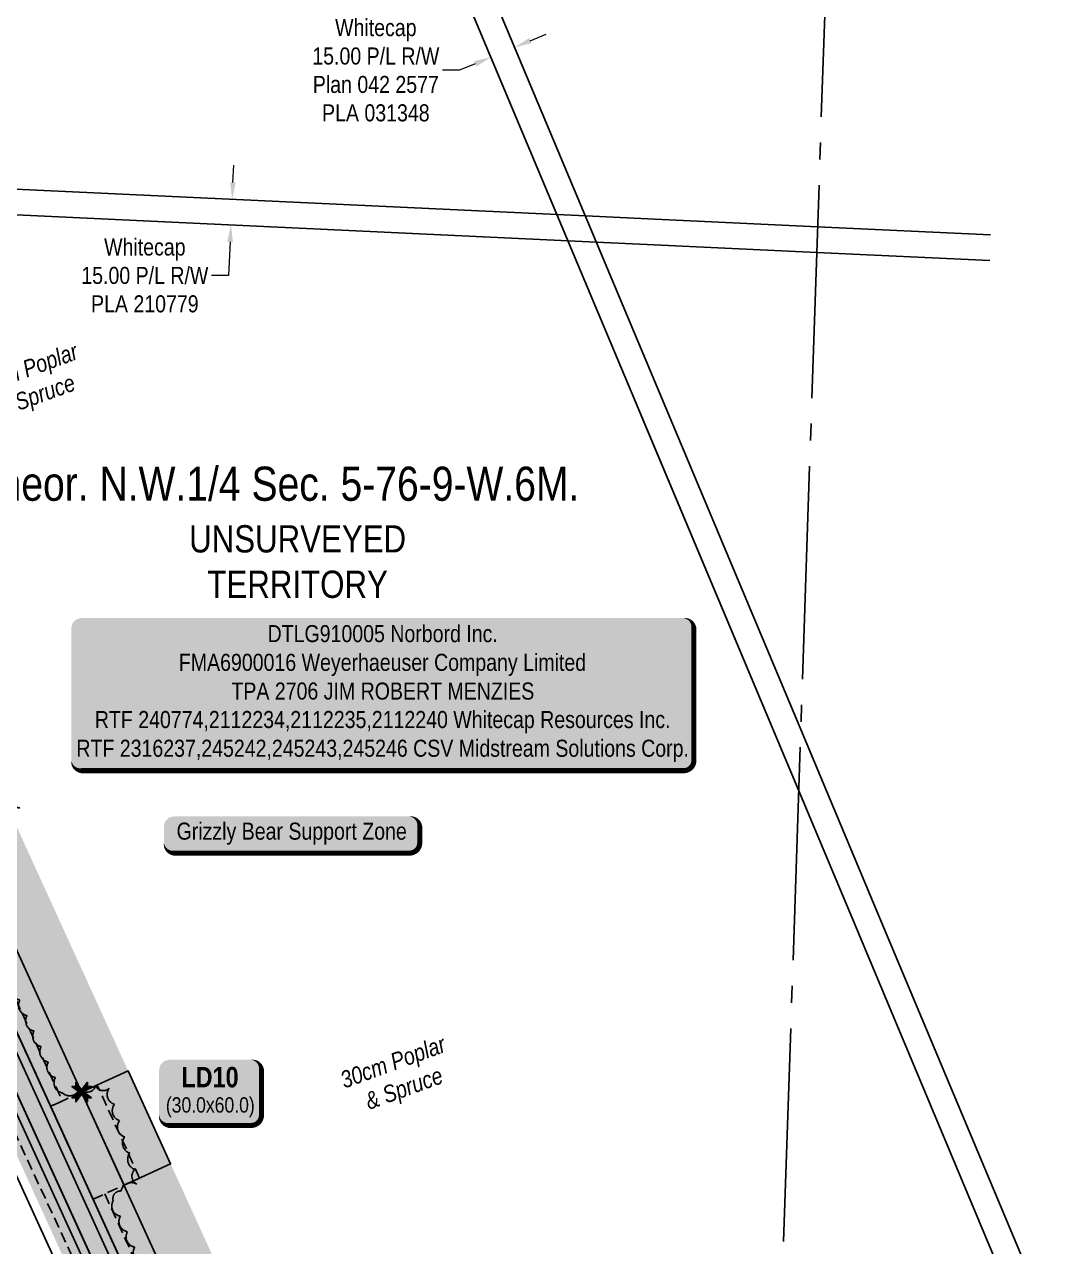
# Model space of a CAD drawing. Extents: x 347027 to 352250, y 6156875 to 6165050.
# Drawn here: x 350841 to 351452, y 6159212 to 6159929 of the extents above; entities that cross this region are included whole.
import ezdxf
from ezdxf.enums import TextEntityAlignment as Align

# ---------------------------------------------------------------- set-up
doc = ezdxf.new("R2010")
doc.units = 0
doc.header["$LTSCALE"] = 5
doc.header["$PDSIZE"] = 20
for name, pattern in [('0', [1, 1, 0]), ('foc-QUARTERLINE', [33, 25, -3, 2, -3]), ('HIDDEN2', [1.875, 1.25, -0.625]), ('UG_PIPE', [1.875, 1.25, -0.625])]:
    doc.linetypes.add(name, pattern=pattern)
doc.layers.get('Defpoints').update_dxf_attribs({"color": 9})
for name, color, linetype in [('AS-PIPE-UG', 44, 'UG_PIPE'), ('AS-SURFACE IMPACT', 7, 'Continuous'), ('AS-WILDLIFE-BLOCK', 131, 'Continuous'), ('C-RW', 13, 'Continuous'), ('C-SYMBOL', 7, 'Continuous'), ('F-RW', 190, 'Continuous'), ('L-MON', 1, 'Continuous'), ('L-QSEC', 8, 'foc-QUARTERLINE'), ('L-UNS-T', 3, 'Continuous'), ('P-BUFFER-H 30m', 51, 'Continuous'), ('P-PROPOSED', 10, 'Continuous'), ('P-PROPOSED-H', 21, 'Continuous'), ('P-TEMP-BLOCKS', 250, 'Continuous'), ('P-TEMP-H', 41, 'Continuous'), ('P-TEMP_LOG DECK', 46, 'Continuous'), ('P-WORKAREA', 113, 'Continuous'), ('P-WORKAREA-H', 111, 'Continuous'), ('T-BUSH', 110, '0'), ('T-BUSH-T', 110, 'Continuous'), ('T-EXISTING TFA', 220, 'HIDDEN2')]:
    doc.layers.add(name, color=color, linetype=linetype)
doc.layers.add('F-RW-T', color=190, linetype='Continuous', lineweight=9)
doc.styles.add('100L', font='ARIALN.TTF', dxfattribs={"height": 11})
doc.styles.add('175L', font='ARIALN.TTF', dxfattribs={"height": 20})
doc.styles.add('80', font='ARIALN.TTF', dxfattribs={"height": 10})
doc.styles.add('80CG', font='ARIALN.TTF', dxfattribs={"height": 10})
doc.styles.add('80L', font='ARIALN.TTF', dxfattribs={"height": 10})
doc.styles.add('BOLD', font='ARIALNB.TTF')
doc.dimstyles.new('Compass 5 000', dxfattribs={"dimscale": 5, "dimtxt": 9, "dimasz": 2, "dimexe": 0.2, "dimexo": 0.0625, "dimgap": 0.5, "dimtad": 0, "dimtih": 1, "dimtoh": 1, "dimzin": 0, "dimdsep": 46, "dimtxsty": '80CG', "dimcen": 0.1, "dimse1": 1, "dimse2": 1, "dimclrd": 256, "dimclrt": 256, "dimaunit": 1, "dimadec": 4, "dimazin": 0, "dimtfac": 0.06, "dimtofl": 0, "dimtmove": 0, "dimatfit": 1, "dimfxl": 0.2, "dimtolj": 1, "dimtzin": 0, "dimlwd": -1, "dimarcsym": 0})

# ---------------------------------------------------------------- blocks, each defined once
blk = doc.blocks.new('*U23')
h = blk.add_hatch(color=255)
edge = h.paths.add_edge_path()
edge.add_line((-69, -11.5), (69, -11.5))
edge.add_arc((69, -5.5), 6, 270, 360)
edge.add_line((75, -5.5), (75, 4))
edge.add_arc((69, 4), 6, 0, 90)
edge.add_line((69, 10), (-69, 10))
edge.add_arc((-69, 4), 6, 90, 180)
edge.add_line((-75, 4), (-75, -5.5))
edge.add_arc((-69, -5.5), 6, 180, 270)
at = {"color": 131, "flags": 128}
blk.add_lwpolyline([(-69, -11.5, 3, 3, 0), (69, -11.5, 3, 3, 0.414214), (75, -5.5, 3, 3, 0), (75, 4, 3, 0, 0.414214), (69, 10, 0, 0, 0), (-69, 10, 0, 0, 0.414214), (-75, 4, 0, 0, 0), (-75, -5.5, 0, 3, 0.414214)], format="xyseb", close=True, dxfattribs=at)
at = {"color": 131, "style": '80'}
blk.add_attdef('ENTER_TEXT_001', (-35.99, -5), '', height=10, dxfattribs=at)
blk = doc.blocks.new('*U35')
h = blk.add_hatch(color=255)
edge = h.paths.add_edge_path()
edge.add_line((-176.5, -45.5), (176.5, -45.5))
edge.add_arc((176.5, -39.5), 6, 270, 360)
edge.add_line((182.5, -39.5), (182.5, 38))
edge.add_arc((176.5, 38), 6, 0, 90)
edge.add_line((176.5, 44), (-176.5, 44))
edge.add_arc((-176.5, 38), 6, 90, 180)
edge.add_line((-182.5, 38), (-182.5, -39.5))
edge.add_arc((-176.5, -39.5), 6, 180, 270)
at = {"color": 44, "flags": 128}
blk.add_lwpolyline([(-176.5, -45.5, 3, 3, 0), (176.5, -45.5, 3, 3, 0.414214), (182.5, -39.5, 3, 3, 0), (182.5, 38, 3, 0, 0.414214), (176.5, 44, 0, 0, 0), (-176.5, 44, 0, 0, 0.414214), (-182.5, 38, 0, 0, 0), (-182.5, -39.5, 0, 3, 0.414214)], format="xyseb", close=True, dxfattribs=at)
at = {"color": 44, "style": '80'}
blk.add_attdef('ENTER_TEXT_001', (-35.99, -5), '', height=10, dxfattribs=at)
blk = doc.blocks.new('*D53')
at = {"layer": 'Defpoints', "color": 0, "transparency": 16777216}
for p in [(351128.57, 6159915.76), (351131.34, 6159909.15), (351117.51, 6159903.35)]:
    blk.add_point(p, dxfattribs=at)
at = {"layer": 'F-RW-T', "transparency": 16777216}
for p, q in [((351137.79, 6159919.63), (351147.01, 6159923.49)), ((351096.29, 6159902.23), (351086.29, 6159902.23)), ((351105.51, 6159906.1), (351096.29, 6159902.23))]:
    blk.add_line(p, q, dxfattribs=at)
for points in [[(351137.15, 6159921.16), (351138.43, 6159918.09), (351128.57, 6159915.76)], [(351104.87, 6159907.63), (351106.16, 6159904.56), (351114.74, 6159909.96)]]:
    blk.add_solid(points, dxfattribs=at)
at = {"layer": 'F-RW-T', "transparency": 16777216, "insert": (351047.21, 6159902.23), "char_height": 10, "attachment_point": 5, "style": '80CG'}
blk.add_mtext('\\A1;Whitecap\\P15.00 P/L R/W\\PPlan 042 2577\\PPLA 031348', dxfattribs=at)
blk = doc.blocks.new('*D58')
at = {"layer": 'Defpoints', "color": 0, "transparency": 16777216}
for p in [(351044.2, 6159822.72), (350962.25, 6159811.54), (351043.5, 6159807.72)]:
    blk.add_point(p, dxfattribs=at)
at = {"layer": 'F-RW-T', "transparency": 16777216}
for p, q in [((350963.43, 6159836.52), (350963.89, 6159846.51)), ((350961.78, 6159801.55), (350960.86, 6159781.85)), ((350960.86, 6159781.85), (350950.86, 6159781.85))]:
    blk.add_line(p, q, dxfattribs=at)
for points in [[(350961.76, 6159836.6), (350965.09, 6159836.45), (350962.96, 6159826.54)], [(350960.12, 6159801.63), (350963.45, 6159801.47), (350962.25, 6159811.54)]]:
    blk.add_solid(points, dxfattribs=at)
at = {"layer": 'F-RW-T', "transparency": 16777216, "insert": (350911.77, 6159781.85), "char_height": 10, "attachment_point": 5, "style": '80CG'}
blk.add_mtext('\\A1;Whitecap\\P15.00 P/L R/W\\PPLA 210779', dxfattribs=at)
blk = doc.blocks.new('TEMP')
h = blk.add_hatch(color=255)
h.dxf.hatch_style = 1
h.paths.add_polyline_path([(-1.15, -0.67), (-0.67, -0.67), (-0.67, -1.15), (0, -0.25), (0.67, -1.15), (0.67, -0.67), (1.15, -0.67), (0.25, 0), (1.15, 0.67), (0.67, 0.67), (0.67, 1.15), (0, 0.25), (-0.67, 1.15), (-0.67, 0.67), (-1.15, 0.67), (-0.25, 0)])
h = blk.add_hatch(color=1)
h.dxf.hatch_style = 1
h.paths.add_polyline_path([(-0.06, 0), (0.57, -0.85), (0.57, -0.36), (0, 0.06), (-0.85, -0.57), (-0.36, -0.57), (0.06, 0), (-0.57, 0.85), (-0.57, 0.36), (0, -0.06), (0.85, 0.57), (0.36, 0.57)])
at = {"color": 1}
for p, q in [((-0.08, 0), (0.08, 0)), ((0, 0.08), (0, -0.08))]:
    blk.add_line(p, q, dxfattribs=at)
at = {"color": 255, "flags": 128}
blk.add_lwpolyline([(-0.25, 0), (-1.15, 0.67), (-0.67, 0.67), (-0.67, 1.15), (0, 0.25), (0.67, 1.15), (0.67, 0.67), (1.15, 0.67), (0.25, 0), (1.15, -0.67), (0.67, -0.67), (0.67, -1.15), (0, -0.25), (-0.67, -1.15), (-0.67, -0.67), (-1.15, -0.67)], close=True, dxfattribs=at)
at = {"color": 1, "flags": 128}
blk.add_lwpolyline([(-0.08, 0), (-0.85, 0.57), (-0.57, 0.57), (-0.57, 0.85), (0, 0.08), (0.57, 0.85), (0.57, 0.57), (0.85, 0.57), (0.08, 0), (0.85, -0.57), (0.57, -0.57), (0.57, -0.85), (0, -0.08), (-0.57, -0.85), (-0.57, -0.57), (-0.85, -0.57)], close=True, dxfattribs=at)
blk = doc.blocks.new('*U178')
h = blk.add_hatch(color=191)
edge = h.paths.add_edge_path()
edge.add_line((-24, -20), (24, -20))
edge.add_arc((24, -14), 6, 270, 360)
edge.add_line((30, -14), (30, 12.5))
edge.add_arc((24, 12.5), 6, 0, 90)
edge.add_line((24, 18.5), (-24, 18.5))
edge.add_arc((-24, 12.5), 6, 90, 180)
edge.add_line((-30, 12.5), (-30, -14))
edge.add_arc((-24, -14), 6, 180, 270)
at = {"color": 250, "flags": 128}
blk.add_lwpolyline([(-24, -20, 3, 3, 0), (24, -20, 3, 3, 0.414214), (30, -14, 3, 3, 0), (30, 12.5, 3, 0, 0.414214), (24, 18.5, 0, 0, 0), (-24, 18.5, 0, 0, 0.414214), (-30, 12.5, 0, 0, 0), (-30, -14, 0, 3, 0.414214)], format="xyseb", close=True, dxfattribs=at)
at = {"flags": 128}
blk.add_lwpolyline([(-24.63, -14.8, 0, 7.5, 0), (0, 0, 0, 0, 0)], format="xyseb", dxfattribs=at)
at = {"color": 250}
for tag, p, height, style in [('TEMP_AREA_W1_001', (-9.21, 2.24), 12, 'BOLD'), ('ENTER_TEXT_001', (-30.66, -12.47), 9, '80')]:
    blk.add_attdef(tag, p, '', height=height, dxfattribs=dict(at, style=style))

msp = doc.modelspace()

# ---------------------------------------------------------------- hatches: boundary and pattern name
at = {"layer": 'P-BUFFER-H 30m'}
h = msp.add_hatch(color=256, dxfattribs=at)
h.dxf.hatch_style = 1
edge = h.paths.add_edge_path()
edge.add_line((350561.679, 6159856.31), (350365.971, 6160285.611))
edge.add_line((350365.971, 6160285.611), (350220.064, 6160604.78))
edge.add_line((350220.064, 6160604.78), (350183.732, 6160605.048))
edge.add_arc((350183.953, 6160635.039), 29.992, 204.532629, 269.57728, ccw=False)
edge.add_line((350156.668, 6160622.586), (350114.564, 6160714.837))
edge.add_line((350114.564, 6160714.837), (349783.39, 6160716.713))
edge.add_arc((349766.947, 6160741.796), 29.992, 269.674035, 303.246523, ccw=False)
edge.add_line((349766.776, 6160711.805), (349618.728, 6160712.647))
edge.add_arc((349618.898, 6160742.639), 29.992, 216.846165, 269.674035, ccw=False)
edge.add_line((349594.897, 6160724.653), (349508.141, 6160840.428))
edge.add_line((349508.141, 6160840.428), (349357.079, 6160871.781))
edge.add_arc((349363.174, 6160901.148), 29.992, 207.256048, 258.274614, ccw=False)
edge.add_line((349336.512, 6160887.412), (348991.208, 6161557.689))
edge.add_arc((349017.87, 6161571.424), 29.992, 178.729833, 207.256048, ccw=False)
edge.add_line((348987.885, 6161572.089), (348997.625, 6162011.367))
edge.add_line((348997.625, 6162011.367), (348940.987, 6162170.886))
edge.add_arc((348969.25, 6162180.921), 29.992, 164.580892, 199.547517, ccw=False)
edge.add_line((348940.338, 6162188.895), (348956.07, 6162245.937))
edge.add_line((348956.07, 6162245.937), (348974.144, 6162772.889))
edge.add_arc((349004.119, 6162771.861), 29.992, 166.391782, 178.035574, ccw=False)
edge.add_line((348974.968, 6162778.918), (348986.248, 6162825.512))
edge.add_line((348986.248, 6162825.512), (348996.803, 6163215.55))
edge.add_arc((349026.784, 6163214.739), 29.992, 160.538831, 178.449874, ccw=False)
edge.add_line((348998.505, 6163224.731), (349019.062, 6163282.907))
edge.add_line((349019.062, 6163282.907), (349024.619, 6163391.279))
edge.add_line((349024.619, 6163391.279), (349029.381, 6163608.615))
edge.add_arc((349059.366, 6163607.958), 29.992, 178.041935, 178.744834, ccw=False)
edge.add_line((349029.392, 6163608.983), (349039.815, 6163913.859))
edge.add_line((349039.815, 6163913.859), (349023.271, 6163975.867))
edge.add_arc((349052.25, 6163983.598), 29.992, 178.001176, 194.938461, ccw=False)
edge.add_line((349022.276, 6163984.644), (349041.614, 6164538.74))
edge.add_arc((349071.588, 6164537.694), 29.992, 88.001176, 178.001176, ccw=False)
edge.add_line((349072.634, 6164567.668), (349092.616, 6164566.97))
edge.add_arc((349091.57, 6164536.996), 29.992, -1.996763, 88.001176, ccw=False)
edge.add_line((349121.544, 6164535.951), (349102.465, 6163988.719))
edge.add_line((349102.465, 6163988.719), (349118.972, 6163926.759))
edge.add_arc((349089.991, 6163919.038), 29.992, -1.955284, 14.917829, ccw=False)
edge.add_line((349119.966, 6163918.014), (349109.338, 6163606.697))
edge.add_line((349109.338, 6163606.697), (349104.563, 6163388.794))
edge.add_arc((349074.578, 6163389.451), 29.992, 357.064459, 358.744834, ccw=False)
edge.add_line((349104.531, 6163387.915), (349098.564, 6163271.561))
edge.add_arc((349068.612, 6163273.097), 29.992, 340.538872, 357.064459, ccw=False)
edge.add_line((349096.89, 6163263.105), (349076.539, 6163205.512))
edge.add_line((349076.539, 6163205.512), (349066.055, 6162818.071))
edge.add_arc((349036.074, 6162818.883), 29.992, 346.396189, 358.449874, ccw=False)
edge.add_line((349065.224, 6162811.828), (349053.905, 6162765.055))
edge.add_line((349053.905, 6162765.055), (349035.804, 6162237.302))
edge.add_arc((349005.829, 6162238.33), 29.992, 344.580892, 358.035574, ccw=False)
edge.add_line((349034.742, 6162230.356), (349021.628, 6162182.809))
edge.add_line((349021.628, 6162182.809), (349076.07, 6162029.474))
edge.add_arc((349047.807, 6162019.439), 29.992, -1.270167, 19.547517, ccw=False)
edge.add_line((349077.791, 6162018.775), (349068.13, 6161583.021))
edge.add_line((349068.13, 6161583.021), (349396.688, 6160945.244))
edge.add_line((349396.688, 6160945.244), (349542.899, 6160914.898))
edge.add_arc((349536.804, 6160885.531), 29.992, 36.846974, 78.274614, ccw=False)
edge.add_line((349560.805, 6160903.517), (349644.01, 6160792.484))
edge.add_line((349644.01, 6160792.484), (349731.34, 6160791.99))
edge.add_arc((349747.777, 6160766.903), 29.992, 89.675558, 123.233168, ccw=False)
edge.add_line((349747.947, 6160796.894), (350146.943, 6160794.635))
edge.add_arc((350146.773, 6160764.643), 29.992, 24.534681, 89.675558, ccw=False)
edge.add_line((350174.057, 6160777.097), (350216.192, 6160684.79))
edge.add_line((350216.192, 6160684.79), (350252.67, 6160684.52))
edge.add_arc((350252.448, 6160654.529), 29.992, 24.544948, 89.57728, ccw=False)
edge.add_line((350279.73, 6160666.988), (350438.731, 6160318.817))
edge.add_line((350438.731, 6160318.817), (350631.522, 6159895.841))
edge.add_line((350631.522, 6159895.841), (350638.648, 6159888.334))
edge.add_arc((350616.895, 6159867.686), 29.992, 24.532495, 43.508368, ccw=False)
edge.add_line((350644.18, 6159880.139), (350902.004, 6159315.244))
edge.add_line((350902.004, 6159315.244), (351126.157, 6158824.124))
edge.add_line((351126.157, 6158824.124), (351234.707, 6158605.614))
edge.add_arc((351207.847, 6158592.27), 29.992, 26.129679, 26.416974, ccw=False)
edge.add_line((351234.774, 6158605.479), (351316.752, 6158438.36))
edge.add_arc((351289.825, 6158425.151), 29.992, 18.811933, 26.129679, ccw=False)
edge.add_line((351318.215, 6158434.822), (351333.914, 6158388.739))
edge.add_arc((351305.524, 6158379.068), 29.992, -91.884012, 18.811933, ccw=False)
edge.add_line((351304.538, 6158349.092), (351283.175, 6158349.794))
edge.add_arc((351284.161, 6158379.77), 29.992, 198.811525, 268.115988, ccw=False)
edge.add_line((351255.771, 6158370.099), (351244.739, 6158402.484))
edge.add_line((351244.739, 6158402.484), (351188.214, 6158484.513))
edge.add_arc((351212.911, 6158501.531), 29.992, 204.539825, 214.570048, ccw=False)
edge.add_line((351185.628, 6158489.075), (351171.897, 6158519.148))
edge.add_arc((351199.18, 6158531.605), 29.992, 183.010425, 204.539825, ccw=False)
edge.add_line((351169.229, 6158530.03), (351167.605, 6158560.922))
edge.add_line((351167.605, 6158560.922), (351054.161, 6158789.274))
edge.add_arc((351081.021, 6158802.618), 29.992, 204.532495, 206.417911, ccw=False)
edge.add_line((351053.737, 6158790.165), (350829.242, 6159282.034))
edge.add_line((350829.242, 6159282.034), (350574.884, 6159839.335))
edge.add_line((350574.884, 6159839.335), (350567.748, 6159846.855))
edge.add_arc((350589.506, 6159867.498), 29.992, 201.903199, 223.493699, ccw=False)
at = {"layer": 'P-PROPOSED-H'}
h = msp.add_hatch(color=256, dxfattribs=at)
h.dxf.hatch_style = 1
h.paths.add_polyline_path([(349071.588, 6164537.694), (349091.57, 6164536.996), (349072.336, 6163985.307), (349089.991, 6163919.038), (349079.357, 6163607.538), (349074.578, 6163389.451), (349068.612, 6163273.097), (349046.686, 6163211.048), (349036.074, 6162818.883), (349024.036, 6162769.138), (349005.829, 6162238.33), (348990.204, 6162181.676), (349047.807, 6162019.439), (349037.976, 6161576.064), (349376.58, 6160918.786), (349536.804, 6160885.531), (349628.943, 6160762.577), (349747.609, 6160761.905), (349747.777, 6160766.903), (350146.773, 6160764.643), (350196.848, 6160654.939), (350252.448, 6160654.529), (350411.449, 6160306.358), (350606.313, 6159878.834), (350616.895, 6159867.686), (350874.72, 6159302.791), (351099.077, 6158811.223), (351207.847, 6158592.27), (351289.825, 6158425.151), (351305.524, 6158379.068), (351284.161, 6158379.77), (351271.791, 6158416.084), (351212.911, 6158501.531), (351199.18, 6158531.605), (351197.229, 6158568.702), (351081.021, 6158802.618), (350856.526, 6159294.487), (350600.089, 6159856.344), (350589.506, 6159867.498), (350393.255, 6160298.066), (350239.396, 6160634.63), (350183.953, 6160635.039), (350133.893, 6160744.72), (349767.107, 6160746.798), (349766.947, 6160741.796), (349618.898, 6160742.639), (349525.341, 6160867.49), (349363.174, 6160901.148), (349017.87, 6161571.424), (349027.731, 6162016.21), (348969.25, 6162180.921), (348985.923, 6162241.373), (349004.119, 6162771.861), (349016.143, 6162821.534), (349026.784, 6163214.739), (349048.792, 6163277.021), (349054.595, 6163390.182), (349059.366, 6163607.958), (349069.942, 6163917.287), (349052.25, 6163983.598), (349071.588, 6164537.694), (349091.57, 6164536.996)])
at = {"layer": 'P-TEMP-H'}
h = msp.add_hatch(color=256, dxfattribs=at)
h.dxf.hatch_style = 1
h.paths.add_polyline_path([(350899.626, 6159248.22), (350926.912, 6159260.672), (350902.008, 6159315.243), (350874.722, 6159302.791)])
at = {"layer": 'P-WORKAREA-H'}
h = msp.add_hatch(color=256, dxfattribs=at)
h.dxf.hatch_style = 1
h.paths.add_polyline_path([(350608.326, 6159838.296), (350900.581, 6159197.964), (351081.021, 6158802.618), (351185.052, 6158593.213), (351179.354, 6158593.449), (351076.508, 6158800.467), (350896.033, 6159195.888), (350601.982, 6159840.157)])

# ---------------------------------------------------------------- linework, layer by layer
at = {"layer": 'AS-PIPE-UG', "flags": 128}
msp.add_lwpolyline([(350087.781, 6160907.06), (350148.632, 6160782.437), (350167.089, 6160735.805), (350259.372, 6160537.734), (350318.794, 6160404.908), (350371.062, 6160289.011), (350432.423, 6160152.889), (350498.822, 6160011.45), (350561.886, 6159869.689), (350588.768, 6159811.79), (351156.225, 6158586.57), (351162.181, 6158572.518)], dxfattribs=at)
at = {"layer": 'C-RW', "flags": 128}
msp.add_lwpolyline([(350379.614, 6160291.836), (350576.901, 6159858.996), (350587.486, 6159847.839), (351067.481, 6158796.167), (351182.417, 6158564.812), (351184.354, 6158527.97), (351199.816, 6158494.106), (351258.264, 6158409.284), (351268.139, 6158380.296), (351284.161, 6158379.77), (351271.791, 6158416.084), (351212.911, 6158501.531), (351199.18, 6158531.605), (351197.229, 6158568.702), (351081.021, 6158802.618), (350600.089, 6159856.344), (350589.506, 6159867.498), (350393.255, 6160298.066)], dxfattribs=at)
at = {"layer": 'F-RW', "flags": 128}
for points in [[(350488.18, 6160053.646), (350583.414, 6159844.18), (350590.432, 6159828.805), (350878.272, 6159198.682), (351160.846, 6158579.151), (351162.707, 6158575.074), (351165.127, 6158569.773), (351199.816, 6158494.106), (351258.264, 6158409.284), (351268.139, 6158380.296), (351258.344, 6158380.619), (351252.16, 6158380.824), (351244.653, 6158402.495), (351186.718, 6158486.685), (351148.234, 6158570.658), (351142.008, 6158584.299), (350861.316, 6159199.235), (350573.548, 6159829.673), (350566.53, 6159845.046), (350142.198, 6160774.667)], [(350403.726, 6159868.541), (350428.824, 6159867.235), (350481.765, 6159864.485), (350511.895, 6159862.92), (350559.754, 6159860.433), (350576.646, 6159859.556), (350591.826, 6159858.767), (350651.925, 6159841.141), (351153.456, 6159817.586), (351170.044, 6159816.808), (351206.719, 6159815.088)], [(351206.213, 6159800.079), (351176.472, 6159801.474), (351159.884, 6159802.253), (350649.442, 6159826.238), (350589.294, 6159843.878), (350583.67, 6159844.168), (350566.783, 6159845.039), (350511.387, 6159847.925), (350481.256, 6159849.485), (350428.053, 6159852.254), (350403.215, 6159853.548)], [(351306.252, 6159810.421), (351407.601, 6159805.663)], [(351407.271, 6159790.641), (351305.749, 6159795.41)]]:
    msp.add_lwpolyline(points, dxfattribs=at)
at = {"layer": 'F-RW'}
for points in [[(352248.97, 6158779.983), (352165.263, 6158781.395), (352159.224, 6158781.491), (352158.172, 6158781.508), (352107.922, 6158777.497), (352105.382, 6158777.294), (352094.858, 6158776.455), (352083.092, 6158775.516), (352077.676, 6158775.631), (352074.84, 6158775.691), (351765.655, 6158782.25), (351760.662, 6158782.356), (351742.671, 6158782.739), (351720.677, 6158783.207), (351702.397, 6158783.596), (351678.437, 6158784.106), (351586.149, 6158786.07), (351430.813, 6159155.867), (351420.37, 6159180.79), (351328.771, 6159399.409), (351295.166, 6159479.567), (351078.168, 6159997.193)], [(351094.659, 6159996.648), (351296.37, 6159515.482), (351342.6, 6159405.205), (351436.858, 6159180.244), (351444.642, 6159161.669), (351596.203, 6158800.857), (351678.534, 6158799.106), (351702.529, 6158798.594), (351720.784, 6158798.205), (351742.8, 6158797.737), (351760.784, 6158797.354), (351765.771, 6158797.247), (352075.331, 6158790.684), (352078.178, 6158790.623), (352082.658, 6158790.528), (352095.366, 6158791.543), (352105.888, 6158792.34), (352108.418, 6158792.3), (352110.937, 6158792.26), (352248.97, 6158790.066)], [(350403.215, 6159853.548), (350481.256, 6159849.485), (350511.386, 6159847.917), (350566.783, 6159845.033), (350583.414, 6159844.18), (350589.294, 6159843.878), (350883.818, 6159198.498), (350936.258, 6159083.599), (351067.481, 6158796.167), (351165.766, 6158598.328)], [(351165.117, 6158579.033), (351160.846, 6158579.151), (350878.272, 6159198.682), (350590.432, 6159828.805), (350573.8, 6159829.659), (350510.88, 6159832.986), (350480.749, 6159834.547), (350402.705, 6159838.588)], [(351206.714, 6159815.089), (351306.252, 6159810.421), (351407.601, 6159805.663)], [(351407.271, 6159790.641), (351305.749, 6159795.41), (351206.209, 6159800.079)], [(352077.676, 6158775.631), (352077.676, 6158775.631), (352074.84, 6158775.691), (351765.655, 6158782.25), (351760.662, 6158782.356), (351742.671, 6158782.739), (351720.677, 6158783.207), (351702.397, 6158783.596), (351678.437, 6158784.106), (351586.149, 6158786.07), (351430.813, 6159155.867), (351420.37, 6159180.79), (351328.771, 6159399.409), (351295.166, 6159479.567), (351202.834, 6159699.815)]]:
    msp.add_lwpolyline(points, dxfattribs=at)
at = {"layer": 'L-QSEC'}
msp.add_line((351286.31, 6159215.24), (351312.252, 6159989.473), dxfattribs=at)
at = {"layer": 'P-PROPOSED', "flags": 128}
msp.add_lwpolyline([(350411.449, 6160306.358), (350606.313, 6159878.834), (350616.895, 6159867.686), (350874.72, 6159302.791), (351099.077, 6158811.223), (351207.847, 6158592.27), (351289.825, 6158425.151), (351305.524, 6158379.068), (351284.161, 6158379.77), (351271.791, 6158416.084), (351212.911, 6158501.531), (351199.18, 6158531.605), (351197.229, 6158568.702), (351081.021, 6158802.618), (350856.526, 6159294.487), (350600.089, 6159856.344), (350589.506, 6159867.498), (350393.255, 6160298.066)], dxfattribs=at)
at = {"layer": 'P-TEMP_LOG DECK'}
msp.add_lwpolyline([(350899.626, 6159248.22), (350926.912, 6159260.672), (350902.008, 6159315.243), (350874.722, 6159302.791)], close=True, dxfattribs=at)
at = {"layer": 'P-WORKAREA'}
msp.add_lwpolyline([(350608.326, 6159838.296), (350900.581, 6159197.964), (351081.021, 6158802.618), (351185.052, 6158593.213), (351179.354, 6158593.449), (351076.508, 6158800.467), (350896.033, 6159195.888), (350601.982, 6159840.157)], close=True, dxfattribs=at)
at = {"layer": 'T-BUSH', "flags": 128}
msp.add_lwpolyline([(350838.426, 6159469.43, 0.5205671), (350830.387, 6159463.481, 0.5205671), (350822.349, 6159457.532, 0.5205671), (350814.311, 6159451.583, 0.5205671), (350806.273, 6159445.635, 0.5205671), (350801.511, 6159438.846, 0.5205671), (350805.698, 6159429.765, 0.5205671), (350809.885, 6159420.684, 0.5205671), (350814.073, 6159411.603, 0.5205671), (350818.141, 6159402.468, 0.5205671), (350822.199, 6159393.328, 0.5205671), (350826.258, 6159384.189, 0.5205671), (350830.317, 6159375.05, 0.5205671), (350834.375, 6159365.91, 0.5205671), (350838.529, 6159356.814, 0.5205671), (350842.693, 6159347.722, 0.5205671), (350846.857, 6159338.63, 0.5205671), (350851.021, 6159329.538, 0.5205671), (350855.185, 6159320.446, 0.5205671), (350859.348, 6159311.354, 0.5205671), (350863.512, 6159302.263, 0.5205671), (350873.275, 6159304.29, 0.5205671), (350883.059, 6159306.358, 0.5205671), (350890.923, 6159305.14, 0.5205671), (350893.933, 6159295.603, 0.5205671), (350896.942, 6159286.067, 0.5205671), (350899.952, 6159276.53, 0.5205671), (350902.961, 6159266.994, 0.5205671), (350905.971, 6159257.457, 0.5205671), (350907.014, 6159248.811, 0.5205671), (350897.861, 6159244.783, 0.5205671), (350893.197, 6159239.059, 0.5205671), (350897.403, 6159229.986, 0.5205671), (350901.608, 6159220.913, 0.5205671), (350905.814, 6159211.841, 0.5205671), (350910.019, 6159202.768, 0.5205671), (350914.225, 6159193.695, 0.5205671), (350918.43, 6159184.623, 0.5205671), (350922.636, 6159175.55, 0.5205671), (350926.841, 6159166.477, 0.5205671), (350931.047, 6159157.404, 0.5205671), (350935.19, 6159148.303, 0.5205671), (350939.307, 6159139.19, 0.5205671), (350943.424, 6159130.077, 0.5205671), (350947.541, 6159120.964, 0.5205671), (350951.658, 6159111.851, 0.5205671), (350955.775, 6159102.737, 0.5205671), (350959.892, 6159093.624, 0.5205671), (350964.009, 6159084.511, 0.5205671), (350968.126, 6159075.398, 0.5205671), (350972.243, 6159066.284, 0.5205671), (350976.36, 6159057.171, 0.5205671), (350980.477, 6159048.058, 0.5205671), (350984.594, 6159038.945, 0.5205671), (350988.714, 6159029.833, 0.5205671), (350992.833, 6159020.721, 0.5205671), (350996.953, 6159011.609, 0.5205671), (351001.073, 6159002.497, 0.5205671), (351005.193, 6158993.385, 0.5205671), (351009.312, 6158984.273, 0.5205671), (351013.432, 6158975.161, 0.5205671), (351017.552, 6158966.049, 0.5205671), (351021.671, 6158956.937, 0.5205671), (351025.791, 6158947.825, 0.5205671), (351029.911, 6158938.713, 0.5205671), (351034.031, 6158929.601, 0.5205671), (351038.368, 6158920.592, 0.5205671), (351042.749, 6158911.602, 0.5205671), (351047.13, 6158902.613, 0.5205671), (351051.511, 6158893.624, 0.5205671), (351055.891, 6158884.634, 0.5205671), (351061.981, 6158879.626, 0.5205671), (351071.514, 6158882.644, 0.5205671), (351081.048, 6158885.662, 0.5205671), (351087.364, 6158878.522, 0.5205671), (351093.42, 6158870.565, 0.5205671), (351099.477, 6158862.607, 0.5205671), (351105.534, 6158854.65, 0.5205671), (351111.59, 6158846.693, 0.5205671), (351110.97, 6158839.316, 0.5205671), (351103.633, 6158832.522, 0.5205671), (351096.295, 6158825.727, 0.5205671), (351096.534, 6158817.586, 0.5205671), (351101.078, 6158808.678, 0.5205671), (351105.623, 6158799.771, 0.5205671), (351110.168, 6158790.863, 0.5205671), (351114.713, 6158781.955, 0.5205671), (351119.257, 6158773.048, 0.5205671), (351123.802, 6158764.14, 0.5205671), (351128.347, 6158755.232, 0.5205671), (351132.891, 6158746.325, 0.5205671), (351137.436, 6158737.417, 0.5205671), (351141.981, 6158728.51, 0.5205671), (351146.525, 6158719.602, 0.5205671), (351150.935, 6158710.627, 0.5205671), (351155.318, 6158701.639, 0.5205671), (351159.701, 6158692.65, 0.5205671), (351164.084, 6158683.662, 0.5205671), (351168.466, 6158674.673, 0.5205671), (351172.849, 6158665.685, 0.5205671), (351177.232, 6158656.697, 0.5205671), (351181.615, 6158647.708, 0.5205671), (351185.997, 6158638.72, 0.5205671), (351193.141, 6158634.17, 0.5205671), (351199.889, 6158631.613, 0.5205671), (351204.024, 6158622.508, 0.5205671), (351208.159, 6158613.403, 0.5205671), (351212.294, 6158604.298, 0.5205671), (351216.429, 6158595.193, 0.5205671), (351229.814, 6158595.47, 0.5205671)], format="xyb", dxfattribs=at)
at = {"layer": 'T-EXISTING TFA', "flags": 128}
for points in [[(350688.408, 6159662.836), (350695.229, 6159665.949), (350863.348, 6159297.6), (350856.565, 6159294.402)], [(350888.254, 6159243.03), (351056.373, 6158874.681), (351049.551, 6158871.568), (350881.431, 6159239.916)]]:
    msp.add_lwpolyline(points, close=True, dxfattribs=at)
at = {"layer": 'T-EXISTING TFA'}
msp.add_lwpolyline([(350881.431, 6159239.916), (350908.716, 6159252.368), (350883.812, 6159306.94), (350856.526, 6159294.487)], close=True, dxfattribs=at)

# ---------------------------------------------------------------- block references
at = {"layer": 'AS-SURFACE IMPACT'}
ref = msp.add_blockref('*U35', (351051.184, 6159536.855), dxfattribs=at)
ref.add_attrib('ENTER_TEXT_001', 'DTLG910005 Norbord Inc.', (350983.745, 6159566.774), dxfattribs={"layer": '0', "color": 44, "height": 10, "style": '80'})
ref.add_attrib('ENTER_TEXT_002', 'FMA6900016 Weyerhaeuser Company Limited', (350931.729, 6159549.93), dxfattribs={"layer": '0', "color": 44, "height": 10, "style": '80'})
ref.add_attrib('ENTER_TEXT_003', 'TPA 2706 JIM ROBERT MENZIES', (350962.534, 6159533.086), dxfattribs={"layer": '0', "color": 44, "height": 10, "style": '80'})
ref.add_attrib('ENTER_TEXT_004', 'RTF 240774,2112234,2112235,2112240 Whitecap Resources Inc.', (350882.453, 6159516.379), dxfattribs={"layer": '0', "color": 44, "height": 10, "style": '80'})
ref.add_attrib('ENTER_TEXT_005', 'RTF 2316237,245242,245243,245246 CSV Midstream Solutions Corp.', (350871.644, 6159499.535), dxfattribs={"layer": '0', "color": 44, "height": 10, "style": '80'})
at = {"layer": 'AS-WILDLIFE-BLOCK'}
ref = msp.add_blockref('*U23', (350997.951, 6159454.515), dxfattribs=at)
ref.add_attrib('ENTER_TEXT_001', 'Grizzly Bear Support Zone', (350930.386, 6159450.896), dxfattribs={"layer": '0', "color": 131, "height": 10, "style": '80'})
at = {"layer": 'L-MON', "xscale": 4.998775000000006, "yscale": 4.998775000000006, "zscale": 4.998775000000006}
msp.add_blockref('TEMP', (350874.72, 6159302.791), dxfattribs=at)
at = {"layer": 'P-TEMP-BLOCKS'}
ref = msp.add_blockref('*U178', (350950.15, 6159303.246), dxfattribs=dict(at, xscale=0.999755, yscale=0.999755, zscale=0.999755))
ref.add_attrib('TEMP_AREA_W1_001', 'LD10', (350933.157, 6159305.592), dxfattribs={"layer": '0', "color": 250, "height": 11.9971, "style": 'BOLD'})
ref.add_attrib('ENTER_TEXT_001', '(30.0x60.0)', (350924.08, 6159290.779), dxfattribs={"layer": '0', "color": 250, "height": 8.9978, "style": '80'})

# ---------------------------------------------------------------- texts
at = {"layer": 'C-SYMBOL', "color": 3, "style": '175L'}
msp.add_text('Theor. N.W.1/4 Sec. 5-76-9-W.6M.', height=20, dxfattribs=at).set_placement((350989.577, 6159643.721), align=Align.BOTTOM_CENTER)
at = {"layer": 'L-UNS-T', "color": 3, "insert": (351001.349, 6159613.938), "char_height": 15.99608, "attachment_point": 5, "style": '80L'}
msp.add_mtext_dynamic_manual_height_columns('UNSURVEYED TERRITORY', width=126.44473, gutter_width=47.512, heights=[0], dxfattribs=at)
at = {"layer": 'T-BUSH-T', "char_height": 9.99755, "attachment_point": 1, "rotation": 20, "style": '100L'}
for insert in [(350809.395, 6159720.502), (351024.975, 6159314.076)]:
    msp.add_mtext_dynamic_manual_height_columns('\\pi0.37972;{\\fArial Narrow|b0|i1|c0|p34;30cm Poplar\\P\\pi9.7499;& Spruce}', width=65.42299, gutter_width=55.013, heights=[0], dxfattribs=dict(at, insert=insert))

# ---------------------------------------------------------------- dimensions: what is measured, and where the dimension line sits
at = {"layer": 'F-RW-T'}
for base, p1, p2, angle, text, picture, middle in [((351128.568, 6159915.761), (351117.507, 6159903.354), (351131.338, 6159909.152), 22.744015, 'Whitecap\\P15.00 P/L R/W\\PPlan 042 2577\\PPLA 031348', '*D53', (351047.206, 6159902.231)), ((350962.251, 6159811.54), (351044.202, 6159822.717), (351043.497, 6159807.722), 267.309719, 'Whitecap\\P15.00 P/L R/W\\PPLA 210779', '*D58', (350911.77, 6159781.848))]:
    dim = msp.add_linear_dim(base=base, p1=p1, p2=p2, angle=angle, text=text, dimstyle='Compass 5 000', dxfattribs=at)
    dim.commit()
    dim.dimension.update_dxf_attribs({"geometry": picture, "text_midpoint": middle, "dimtype": 161})

doc.saveas('drawing.dxf')
